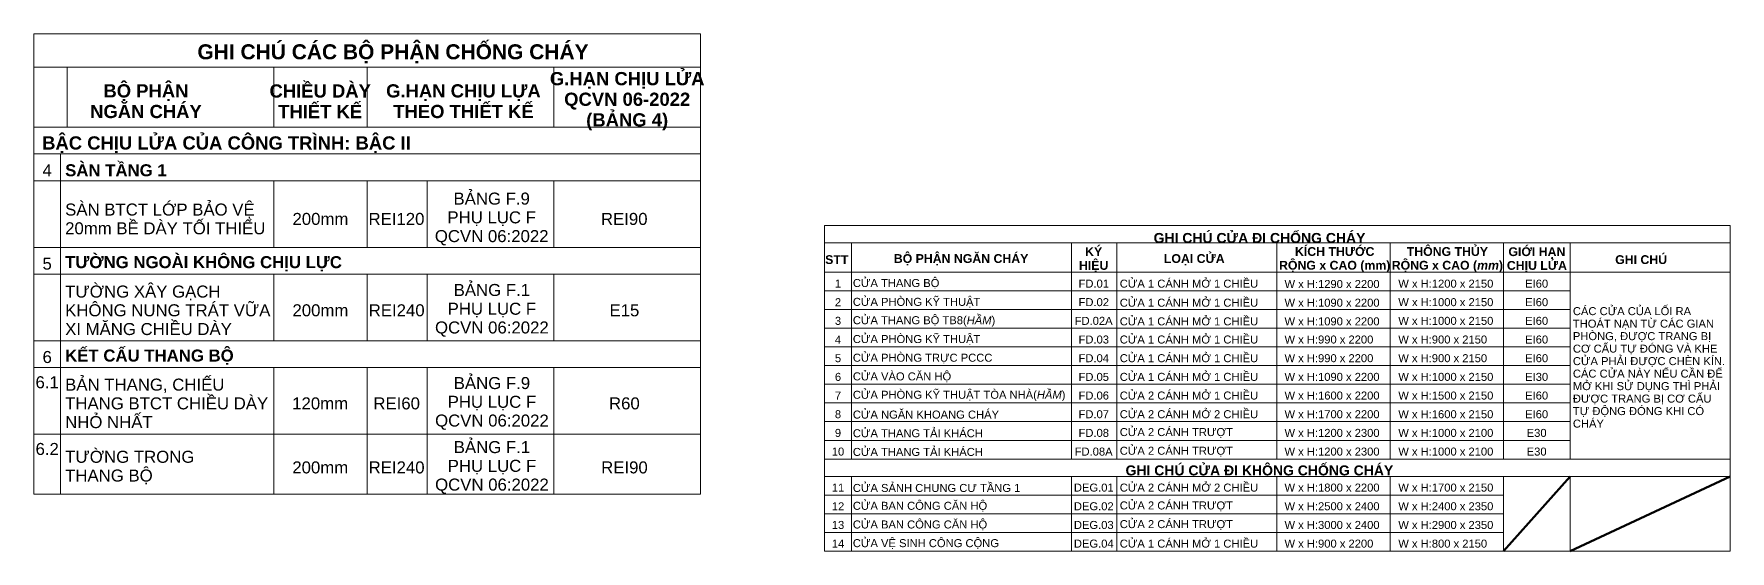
# Model space of a CAD drawing. Header units: millimetres. Extents: x 1591 to 239243, y -15958 to 82755.
# Drawn here: x 12354 to 25074, y 1924 to 5801 of the extents above; entities that cross this region are included whole.
import ezdxf

# ---------------------------------------------------------------- set-up
doc = ezdxf.new("R2010")
doc.units = ezdxf.units.MM
for name, color, linetype, lineweight in [('A-DETL-THIN', 151, 'Continuous', 18), ('A-DETL-WIDE', 214, 'Continuous', 70), ('G-ANNO-TEXT-1', 7, 'Continuous', 9)]:
    doc.layers.add(name, color=color, linetype=linetype, lineweight=lineweight)
doc.styles.add('Arial_1', font='arial_0.ttf', dxfattribs={"height": 75})
doc.styles.add('Arial_2', font='arial_0.ttf', dxfattribs={"height": 112.5})
doc.styles.add('Arial_3', font='arial_0.ttf', dxfattribs={"height": 90})
doc.styles.add('Arial_4', font='arial_0.ttf', dxfattribs={"height": 60})
doc.styles.add('Arial_B', font='arialbd_0.ttf', dxfattribs={"height": 66})
doc.styles.add('Arial_B_1', font='arialbd_0.ttf', dxfattribs={"height": 99})

msp = doc.modelspace()

# ---------------------------------------------------------------- linework, layer by layer
at = {"layer": 'A-DETL-THIN'}
for p, q in [((12354.2, 5800.8), (17354.2, 5800.8)), ((12354.2, 2350.8), (12354.2, 5800.8)), ((17354.2, 2350.8), (17354.2, 5800.8)), ((12354.2, 5550.8), (17354.2, 5550.8)), ((12604.2, 5100.8), (12604.2, 5550.8)), ((14154.2, 5100.8), (14154.2, 5550.8)), ((14854.2, 5100.8), (14854.2, 5550.8)), ((16254.2, 5100.8), (16254.2, 5550.8)), ((17354.2, 3500.8), (17354.2, 5550.8)), ((12354.2, 5100.8), (17354.2, 5100.8)), ((12354.2, 4900.8), (17354.2, 4900.8)), ((12554.2, 2350.8), (12554.2, 4900.8)), ((12354.2, 4700.8), (17354.2, 4700.8)), ((14154.2, 4200.8), (14154.2, 4700.8)), ((14854.2, 4200.8), (14854.2, 4700.8)), ((15304.2, 4200.8), (15304.2, 4700.8)), ((16254.2, 4200.8), (16254.2, 4700.8)), ((18284.3, 1924.3), (18284.3, 4364.3)), ((18284.3, 4364.3), (25074.3, 4364.3)), ((25074.3, 1924.3), (25074.3, 4364.3)), ((12354.2, 4200.8), (17354.2, 4200.8)), ((18284.3, 4234.3), (25074.3, 4234.3)), ((18484.3, 2614.3), (18484.3, 4234.3)), ((20134.3, 2614.3), (20134.3, 4234.3)), ((20474.3, 2614.3), (20474.3, 4234.3)), ((21674.3, 2614.3), (21674.3, 4234.3)), ((22524.3, 2614.3), (22524.3, 4234.3)), ((23374.3, 2614.3), (23374.3, 4234.3)), ((23874.3, 3454.3), (23874.3, 4234.3)), ((12354.2, 4000.8), (17354.2, 4000.8)), ((14154.2, 3500.8), (14154.2, 4000.8)), ((14854.2, 3500.8), (14854.2, 4000.8)), ((15304.2, 3500.8), (15304.2, 4000.8)), ((16254.2, 3500.8), (16254.2, 4000.8)), ((18284.3, 4014.3), (25074.3, 4014.3)), ((18284.3, 4014.3), (25074.3, 4014.3)), ((18284.3, 4014.3), (25074.3, 4014.3)), ((18284.3, 4014.3), (25074.3, 4014.3)), ((18284.3, 3874.3), (23874.3, 3874.3)), ((18284.3, 3734.3), (23874.3, 3734.3)), ((18284.3, 3594.3), (23874.3, 3594.3)), ((20134.3, 3399.3), (20134.3, 3594.3)), ((23874.3, 2614.3), (23874.3, 3594.3)), ((12354.2, 3500.8), (17354.2, 3500.8)), ((18284.3, 3454.3), (23874.3, 3454.3)), ((23874.3, 3174.3), (23874.3, 3454.3)), ((18284.3, 3314.3), (23874.3, 3314.3)), ((12354.2, 3300.8), (17354.2, 3300.8)), ((14154.2, 2800.8), (14154.2, 3300.8)), ((14854.2, 2800.8), (14854.2, 3300.8)), ((15304.2, 2800.8), (15304.2, 3300.8)), ((16254.2, 2800.8), (16254.2, 3300.8)), ((18284.3, 3174.3), (23874.3, 3174.3)), ((18284.3, 3174.3), (23874.3, 3174.3)), ((18284.3, 3034.3), (23874.3, 3034.3)), ((18284.3, 3034.3), (23874.3, 3034.3)), ((12354.2, 2800.8), (17354.2, 2800.8)), ((12354.2, 2800.8), (17354.2, 2800.8)), ((14154.2, 2350.8), (14154.2, 2800.8)), ((14854.2, 2350.8), (14854.2, 2800.8)), ((15304.2, 2350.8), (15304.2, 2800.8)), ((16254.2, 2350.8), (16254.2, 2800.8)), ((18284.3, 2894.3), (23874.3, 2894.3)), ((18284.3, 2754.3), (23874.3, 2754.3)), ((18284.3, 2614.3), (23874.3, 2614.3)), ((18284.3, 2614.3), (25074.3, 2614.3)), ((18284.3, 2484.3), (25074.3, 2484.3)), ((18484.3, 1924.3), (18484.3, 2484.3)), ((20134.3, 1924.3), (20134.3, 2484.3)), ((20474.3, 1924.3), (20474.3, 2484.3)), ((21674.3, 1924.3), (21674.3, 2484.3)), ((22524.3, 1924.3), (22524.3, 2484.3)), ((23374.3, 1924.3), (23374.3, 2484.3)), ((23874.3, 1924.3), (23874.3, 2484.3)), ((12354.2, 2350.8), (17354.2, 2350.8)), ((18284.3, 2344.3), (23374.3, 2344.3)), ((18284.3, 2204.3), (23374.3, 2204.3)), ((18284.3, 2064.3), (23374.3, 2064.3)), ((18284.3, 1924.3), (23374.3, 1924.3)), ((18284.3, 1924.3), (25074.3, 1924.3))]:
    msp.add_line(p, q, dxfattribs=at)
at = {"layer": 'A-DETL-WIDE'}
for p, q in [((23874.3, 2484.3), (23374.3, 1924.3)), ((23874.3, 1924.3), (25074.3, 2484.3))]:
    msp.add_line(p, q, dxfattribs=at)

# ---------------------------------------------------------------- texts
at = {"layer": 'G-ANNO-TEXT-1', "line_spacing_factor": 0.936439}
for s, insert, char_height, width, attachment_point, style in [('\\pt4.5,9,13.5,18,22.5,27,31.5,36,40.5,45,49.5,54,58.5,63,67.5,72,76.5,81,85.5,90,94.5,99,103.5,108,112.5,117,121.5,126,130.5,135,139.5,144;{\\fArial|b1|i0|c0|p34;GHI CHÚ CÁC BỘ PHẬN CHỐNG CHÁY}', (15047.2, 5652.4), 112.5, 3009.15, 5, 'Arial_2'), ('\\pt571.50027,1142.99955,1714.49982,2286.00009,2857.50036,3428.99964,4000.49991,4572.00018,5143.50045,5714.99973,6286.5,6858.00027,7429.49955,8000.99982,8572.50009,9144.00036,9715.49964,10286.99991,10858.50018,11430.00045,12001.49973,12573,13144.50027,13715.99955,14287.49982,14859.00009,15430.50036,16001.99964,16573.49991,17145.00018,17716.50045,18287.99973;G.HẠN CHỊU LỬA\\PQCVN 06-2022\\P(BẢNG 4)', (16803.3, 5296.3), 99, 1125, 5, 'Arial_B_1'), ('\\pt571.50027,1142.99955,1714.49982,2286.00009,2857.50036,3428.99964,4000.49991,4572.00018,5143.50045,5714.99973,6286.5,6858.00027,7429.49955,8000.99982,8572.50009,9144.00036,9715.49964,10286.99991,10858.50018,11430.00045,12001.49973,12573,13144.50027,13715.99955,14287.49982,14859.00009,15430.50036,16001.99964,16573.49991,17145.00018,17716.50045,18287.99973;BỘ PHẬN\\PNGĂN CHÁY', (13194.3, 5296.1), 99, 877.95, 5, 'Arial_B_1'), ('\\pt571.50027,1142.99955,1714.49982,2286.00009,2857.50036,3428.99964,4000.49991,4572.00018,5143.50045,5714.99973,6286.5,6858.00027,7429.49955,8000.99982,8572.50009,9144.00036,9715.49964,10286.99991,10858.50018,11430.00045,12001.49973,12573,13144.50027,13715.99955,14287.49982,14859.00009,15430.50036,16001.99964,16573.49991,17145.00018,17716.50045,18287.99973;CHIỀU DÀY\\PTHIẾT KẾ', (14501, 5296.1), 99, 750.15, 5, 'Arial_B_1'), ('\\pt571.50027,1142.99955,1714.49982,2286.00009,2857.50036,3428.99964,4000.49991,4572.00018,5143.50045,5714.99973,6286.5,6858.00027,7429.49955,8000.99982,8572.50009,9144.00036,9715.49964,10286.99991,10858.50018,11430.00045,12001.49973,12573,13144.50027,13715.99955,14287.49982,14859.00009,15430.50036,16001.99964,16573.49991,17145.00018,17716.50045,18287.99973;G.HẠN CHỊU LỰA THEO THIẾT KẾ', (15575.3, 5296.1), 99, 1184.85, 5, 'Arial_B_1'), ('\\pt571.50027,1142.99955,1714.49982,2286.00009,2857.50036,3428.99964,4000.49991,4572.00018,5143.50045,5714.99973,6286.5,6858.00027,7429.49955,8000.99982,8572.50009,9144.00036,9715.49964,10286.99991,10858.50018,11430.00045,12001.49973,12573,13144.50027,13715.99955,14287.49982,14859.00009,15430.50036,16001.99964,16573.49991,17145.00018,17716.50045,18287.99973;BẬC CHỊU LỬA CỦA CÔNG TRÌNH: BẬC II', (12415.8, 4970.8), 99, 5140.8, 4, 'Arial_B_1'), ('\\pt571.5,1143,1714.5,2286,2857.5,3429,4000.5,4572,5143.5,5715,6286.5,6858,7429.5,8001,8572.5,9144,9715.5,10287,10858.5,11430,12001.5,12573,13144.5,13716,14287.5,14859,15430.5,16002,16573.5,17145,17716.5,18288;{\\fArial|b1|i0|c0|p34;SÀN TẦNG 1}', (12588.4, 4778.3), 90, 1297.8, 4, 'Arial_3'), ('\\pt571.5,1143,1714.5,2286,2857.5,3429,4000.5,4572,5143.5,5715,6286.5,6858,7429.5,8001,8572.5,9144,9715.5,10287,10858.5,11430,12001.5,12573,13144.5,13716,14287.5,14859,15430.5,16002,16573.5,17145,17716.5,18288;4', (12453.4, 4778.3), 90, 220.5, 5, 'Arial_3'), ('\\pt571.5,1143,1714.5,2286,2857.5,3429,4000.5,4572,5143.5,5715,6286.5,6858,7429.5,8001,8572.5,9144,9715.5,10287,10858.5,11430,12001.5,12573,13144.5,13716,14287.5,14859,15430.5,16002,16573.5,17145,17716.5,18288;BẢNG F.9\\PPHỤ LỤC F\\PQCVN 06:2022', (15787.2, 4413.5), 90, 908.1, 5, 'Arial_3'), ('\\pt571.5,1143,1714.5,2286,2857.5,3429,4000.5,4572,5143.5,5715,6286.5,6858,7429.5,8001,8572.5,9144,9715.5,10287,10858.5,11430,12001.5,12573,13144.5,13716,14287.5,14859,15430.5,16002,16573.5,17145,17716.5,18288;SÀN BTCT LỚP BẢO VỆ 20mm BỀ DÀY TỐI THIỂU', (12588.4, 4413.5), 90, 1562.85, 4, 'Arial_3'), ('\\pt571.5,1143,1714.5,2286,2857.5,3429,4000.5,4572,5143.5,5715,6286.5,6858,7429.5,8001,8572.5,9144,9715.5,10287,10858.5,11430,12001.5,12573,13144.5,13716,14287.5,14859,15430.5,16002,16573.5,17145,17716.5,18288;200mm', (14502.9, 4413.5), 90, 702.45, 5, 'Arial_3'), ('\\pt571.5,1143,1714.5,2286,2857.5,3429,4000.5,4572,5143.5,5715,6286.5,6858,7429.5,8001,8572.5,9144,9715.5,10287,10858.5,11430,12001.5,12573,13144.5,13716,14287.5,14859,15430.5,16002,16573.5,17145,17716.5,18288;REI120', (15073.1, 4413.5), 90, 431.55, 5, 'Arial_3'), ('\\pt571.5,1143,1714.5,2286,2857.5,3429,4000.5,4572,5143.5,5715,6286.5,6858,7429.5,8001,8572.5,9144,9715.5,10287,10858.5,11430,12001.5,12573,13144.5,13716,14287.5,14859,15430.5,16002,16573.5,17145,17716.5,18288;REI90', (16781.2, 4413.5), 90, 645.75, 5, 'Arial_3'), ('\\pt3,6,9,12,15,18,21,24,27,30,33,36,39,42,45,48,51,54,57,60,63,66,69,72,75,78,81,84,87,90,93,96;{\\fArial|b1|i0|c0|p34;GHI CHÚ CỬA ĐI CHỐNG CHÁY}', (21545.5, 4270.8), 75, 3710.7, 5, 'Arial_1'), ('\\pt381.00018,761.9997,1142.99988,1524.00006,1905.00024,2285.99976,2666.99994,3048.00012,3429.0003,3809.99982,4191,4572.00018,4952.9997,5333.99988,5715.00006,6096.00024,6476.99976,6857.99994,7239.00012,7620.0003,8000.99982,8382,8763.00018,9143.9997,9524.99988,9906.00006,10287.00024,10667.99976,11048.99994,11430.00012,11811.0003,12191.99982;KÝ\\PHIỆU', (20301.7, 4108.4), 66, 260.1, 5, 'Arial_B'), ('\\pt381.00018,761.9997,1142.99988,1524.00006,1905.00024,2285.99976,2666.99994,3048.00012,3429.0003,3809.99982,4191,4572.00018,4952.9997,5333.99988,5715.00006,6096.00024,6476.99976,6857.99994,7239.00012,7620.0003,8000.99982,8382,8763.00018,9143.9997,9524.99988,9906.00006,10287.00024,10667.99976,11048.99994,11430.00012,11811.0003,12191.99982;KÍCH THƯỚC\\PRỘNG x CAO (mm)', (22109.3, 4108.4), 66, 821.7, 5, 'Arial_B'), ('\\pt381.00018,761.9997,1142.99988,1524.00006,1905.00024,2285.99976,2666.99994,3048.00012,3429.0003,3809.99982,4191,4572.00018,4952.9997,5333.99988,5715.00006,6096.00024,6476.99976,6857.99994,7239.00012,7620.0003,8000.99982,8382,8763.00018,9143.9997,9524.99988,9906.00006,10287.00024,10667.99976,11048.99994,11430.00012,11811.0003,12191.99982;THÔNG THỦY\\PRỘNG x CAO ({\\fArial|b1|i1|c0|p34;mm})', (22954.3, 4108.4), 66, 819.6, 5, 'Arial_B'), ('\\pt381.00018,761.9997,1142.99988,1524.00006,1905.00024,2285.99976,2666.99994,3048.00012,3429.0003,3809.99982,4191,4572.00018,4952.9997,5333.99988,5715.00006,6096.00024,6476.99976,6857.99994,7239.00012,7620.0003,8000.99982,8382,8763.00018,9143.9997,9524.99988,9906.00006,10287.00024,10667.99976,11048.99994,11430.00012,11811.0003,12191.99982;GIỚI HẠN\\PCHỊU LỬA', (23625.6, 4108.4), 66, 436.5, 5, 'Arial_B'), ('\\pt571.5,1143,1714.5,2286,2857.5,3429,4000.5,4572,5143.5,5715,6286.5,6858,7429.5,8001,8572.5,9144,9715.5,10287,10858.5,11430,12001.5,12573,13144.5,13716,14287.5,14859,15430.5,16002,16573.5,17145,17716.5,18288;5', (12453.4, 4078.3), 90, 220.5, 5, 'Arial_3'), ('\\pt571.5,1143,1714.5,2286,2857.5,3429,4000.5,4572,5143.5,5715,6286.5,6858,7429.5,8001,8572.5,9144,9715.5,10287,10858.5,11430,12001.5,12573,13144.5,13716,14287.5,14859,15430.5,16002,16573.5,17145,17716.5,18288;{\\fArial|b1|i0|c0|p34;TƯỜNG NGOÀI KHÔNG CHỊU LỰC}', (12588.4, 4078.3), 90, 4982.85, 4, 'Arial_3'), ('\\pt381.00018,761.9997,1142.99988,1524.00006,1905.00024,2285.99976,2666.99994,3048.00012,3429.0003,3809.99982,4191,4572.00018,4952.9997,5333.99988,5715.00006,6096.00024,6476.99976,6857.99994,7239.00012,7620.0003,8000.99982,8382,8763.00018,9143.9997,9524.99988,9906.00006,10287.00024,10667.99976,11048.99994,11430.00012,11811.0003,12191.99982;STT', (18375.1, 4108.6), 66, 242.1, 5, 'Arial_B'), ('\\pt381.00018,761.9997,1142.99988,1524.00006,1905.00024,2285.99976,2666.99994,3048.00012,3429.0003,3809.99982,4191,4572.00018,4952.9997,5333.99988,5715.00006,6096.00024,6476.99976,6857.99994,7239.00012,7620.0003,8000.99982,8382,8763.00018,9143.9997,9524.99988,9906.00006,10287.00024,10667.99976,11048.99994,11430.00012,11811.0003,12191.99982;BỘ PHẬN NGĂN CHÁY', (19307.4, 4108.6), 66, 1224.3, 5, 'Arial_B'), ('\\pt381.00018,761.9997,1142.99988,1524.00006,1905.00024,2285.99976,2666.99994,3048.00012,3429.0003,3809.99982,4191,4572.00018,4952.9997,5333.99988,5715.00006,6096.00024,6476.99976,6857.99994,7239.00012,7620.0003,8000.99982,8382,8763.00018,9143.9997,9524.99988,9906.00006,10287.00024,10667.99976,11048.99994,11430.00012,11811.0003,12191.99982;LOẠI CỬA', (21056.1, 4108.6), 66, 611.1, 5, 'Arial_B'), ('\\pt381.00018,761.9997,1142.99988,1524.00006,1905.00024,2285.99976,2666.99994,3048.00012,3429.0003,3809.99982,4191,4572.00018,4952.9997,5333.99988,5715.00006,6096.00024,6476.99976,6857.99994,7239.00012,7620.0003,8000.99982,8382,8763.00018,9143.9997,9524.99988,9906.00006,10287.00024,10667.99976,11048.99994,11430.00012,11811.0003,12191.99982;GHI CHÚ', (24407.3, 4108.6), 66, 424.8, 5, 'Arial_B'), ('\\pt571.5,1143,1714.5,2286,2857.5,3429,4000.5,4572,5143.5,5715,6286.5,6858,7429.5,8001,8572.5,9144,9715.5,10287,10858.5,11430,12001.5,12573,13144.5,13716,14287.5,14859,15430.5,16002,16573.5,17145,17716.5,18288;BẢNG F.1\\PPHỤ LỤC F \\PQCVN 06:2022', (15788.5, 3728.5), 90, 1196.55, 5, 'Arial_3'), ('\\pt381,762,1143,1524,1905,2286,2667,3048,3429,3810,4191,4572,4953,5334,5715,6096,6477,6858,7239,7620,8001,8382,8763,9144,9525,9906,10287,10668,11049,11430,11811,12192;1', (18384.3, 3929.7), 60, 200.4, 5, 'Arial_4'), ('\\pt381,762,1143,1524,1905,2286,2667,3048,3429,3810,4191,4572,4953,5334,5715,6096,6477,6858,7239,7620,8001,8382,8763,9144,9525,9906,10287,10668,11049,11430,11811,12192;CỬA THANG BỘ', (18495.7, 3927), 60, 1039.8, 4, 'Arial_4'), ('\\pt381,762,1143,1524,1905,2286,2667,3048,3429,3810,4191,4572,4953,5334,5715,6096,6477,6858,7239,7620,8001,8382,8763,9144,9525,9906,10287,10668,11049,11430,11811,12192;FD.01', (20302.4, 3928.5), 60, 339.3, 5, 'Arial_4'), ('\\pt381,762,1143,1524,1905,2286,2667,3048,3429,3810,4191,4572,4953,5334,5715,6096,6477,6858,7239,7620,8001,8382,8763,9144,9525,9906,10287,10668,11049,11430,11811,12192;CỬA 1 CÁNH MỞ 1 CHIỀU', (20497.4, 3928.5), 60, 1075.5, 4, 'Arial_4'), ('\\pt381,762,1143,1524,1905,2286,2667,3048,3429,3810,4191,4572,4953,5334,5715,6096,6477,6858,7239,7620,8001,8382,8763,9144,9525,9906,10287,10668,11049,11430,11811,12192;W x H:1290 x 2200', (21732.9, 3925.7), 60, 738.3, 4, 'Arial_4'), ('\\pt381,762,1143,1524,1905,2286,2667,3048,3429,3810,4191,4572,4953,5334,5715,6096,6477,6858,7239,7620,8001,8382,8763,9144,9525,9906,10287,10668,11049,11430,11811,12192;W x H:1200 x 2150', (22586.2, 3928.5), 60, 744.3, 4, 'Arial_4'), ('\\pt381,762,1143,1524,1905,2286,2667,3048,3429,3810,4191,4572,4953,5334,5715,6096,6477,6858,7239,7620,8001,8382,8763,9144,9525,9906,10287,10668,11049,11430,11811,12192;EI60', (23623.8, 3928.5), 60, 331.5, 5, 'Arial_4'), ('\\pt571.5,1143,1714.5,2286,2857.5,3429,4000.5,4572,5143.5,5715,6286.5,6858,7429.5,8001,8572.5,9144,9715.5,10287,10858.5,11430,12001.5,12573,13144.5,13716,14287.5,14859,15430.5,16002,16573.5,17145,17716.5,18288;TƯỜNG XÂY GẠCH KHÔNG NUNG TRÁT VỮA XI MĂNG CHIỀU DÀY', (12588.4, 3728.5), 90, 1583.55, 4, 'Arial_3'), ('\\pt381,762,1143,1524,1905,2286,2667,3048,3429,3810,4191,4572,4953,5334,5715,6096,6477,6858,7239,7620,8001,8382,8763,9144,9525,9906,10287,10668,11049,11430,11811,12192;2', (18384.3, 3789.7), 60, 200.4, 5, 'Arial_4'), ('\\pt381,762,1143,1524,1905,2286,2667,3048,3429,3810,4191,4572,4953,5334,5715,6096,6477,6858,7239,7620,8001,8382,8763,9144,9525,9906,10287,10668,11049,11430,11811,12192;CỬA PHÒNG KỸ THUẬT', (18495.7, 3785.7), 60, 1035.9, 4, 'Arial_4'), ('\\pt381,762,1143,1524,1905,2286,2667,3048,3429,3810,4191,4572,4953,5334,5715,6096,6477,6858,7239,7620,8001,8382,8763,9144,9525,9906,10287,10668,11049,11430,11811,12192;FD.02', (20302.4, 3789.7), 60, 339.3, 5, 'Arial_4'), ('\\pt381,762,1143,1524,1905,2286,2667,3048,3429,3810,4191,4572,4953,5334,5715,6096,6477,6858,7239,7620,8001,8382,8763,9144,9525,9906,10287,10668,11049,11430,11811,12192;CỬA 1 CÁNH MỞ 1 CHIỀU', (20497.4, 3785.7), 60, 1071.6, 4, 'Arial_4'), ('\\pt381,762,1143,1524,1905,2286,2667,3048,3429,3810,4191,4572,4953,5334,5715,6096,6477,6858,7239,7620,8001,8382,8763,9144,9525,9906,10287,10668,11049,11430,11811,12192;W x H:1090 x 2200', (21732.9, 3785.7), 60, 742.2, 4, 'Arial_4'), ('\\pt381,762,1143,1524,1905,2286,2667,3048,3429,3810,4191,4572,4953,5334,5715,6096,6477,6858,7239,7620,8001,8382,8763,9144,9525,9906,10287,10668,11049,11430,11811,12192;W x H:1000 x 2150', (22586.2, 3789.7), 60, 740.1, 4, 'Arial_4'), ('\\pt381,762,1143,1524,1905,2286,2667,3048,3429,3810,4191,4572,4953,5334,5715,6096,6477,6858,7239,7620,8001,8382,8763,9144,9525,9906,10287,10668,11049,11430,11811,12192;EI60', (23623.8, 3789.7), 60, 331.5, 5, 'Arial_4'), ('\\pt571.5,1143,1714.5,2286,2857.5,3429,4000.5,4572,5143.5,5715,6286.5,6858,7429.5,8001,8572.5,9144,9715.5,10287,10858.5,11430,12001.5,12573,13144.5,13716,14287.5,14859,15430.5,16002,16573.5,17145,17716.5,18288;200mm', (14502.7, 3728.5), 90, 630.9, 5, 'Arial_3'), ('\\pt571.5,1143,1714.5,2286,2857.5,3429,4000.5,4572,5143.5,5715,6286.5,6858,7429.5,8001,8572.5,9144,9715.5,10287,10858.5,11430,12001.5,12573,13144.5,13716,14287.5,14859,15430.5,16002,16573.5,17145,17716.5,18288;REI240', (15074.7, 3728.5), 90, 452.7, 5, 'Arial_3'), ('\\pt571.5,1143,1714.5,2286,2857.5,3429,4000.5,4572,5143.5,5715,6286.5,6858,7429.5,8001,8572.5,9144,9715.5,10287,10858.5,11430,12001.5,12573,13144.5,13716,14287.5,14859,15430.5,16002,16573.5,17145,17716.5,18288;E15', (16782.5, 3728.5), 90, 449.55, 5, 'Arial_3'), ('\\pt381,762,1143,1524,1905,2286,2667,3048,3429,3810,4191,4572,4953,5334,5715,6096,6477,6858,7239,7620,8001,8382,8763,9144,9525,9906,10287,10668,11049,11430,11811,12192;CỬA THANG BỘ TB8({\\fArial|b0|i1|c0|p34;HẦM})', (18495.7, 3645.7), 60, 1633.2, 4, 'Arial_4'), ('\\pt381,762,1143,1524,1905,2286,2667,3048,3429,3810,4191,4572,4953,5334,5715,6096,6477,6858,7239,7620,8001,8382,8763,9144,9525,9906,10287,10668,11049,11430,11811,12192;CỬA 1 CÁNH MỞ 1 CHIỀU', (20497.4, 3645.7), 60, 1069.5, 4, 'Arial_4'), ('\\pt381,762,1143,1524,1905,2286,2667,3048,3429,3810,4191,4572,4953,5334,5715,6096,6477,6858,7239,7620,8001,8382,8763,9144,9525,9906,10287,10668,11049,11430,11811,12192;CÁC CỬA CỦA LỐI RA THOÁT NẠN TỪ CÁC GIAN PHÒNG, ĐƯỢC TRANG BỊ CƠ CẤU TỰ ĐÓNG VÀ KHE CỬA PHẢI ĐƯỢC CHÈN KÍN. CÁC CỬA NÀY NẾU CẦN ĐỂ MỞ KHI SỬ DỤNG THÌ PHẢI ĐƯỢC TRANG BỊ CƠ CẤU TỰ ĐỘNG ĐÓNG KHI CÓ CHÁY', (23895.4, 3300.9), 60, 1168.8, 4, 'Arial_4'), ('\\pt381,762,1143,1524,1905,2286,2667,3048,3429,3810,4191,4572,4953,5334,5715,6096,6477,6858,7239,7620,8001,8382,8763,9144,9525,9906,10287,10668,11049,11430,11811,12192;3', (18384.3, 3649.7), 60, 200.4, 5, 'Arial_4'), ('\\pt381,762,1143,1524,1905,2286,2667,3048,3429,3810,4191,4572,4953,5334,5715,6096,6477,6858,7239,7620,8001,8382,8763,9144,9525,9906,10287,10668,11049,11430,11811,12192;CỬA PHÒNG KỸ THUẬT', (18495.7, 3507), 60, 1039.8, 4, 'Arial_4'), ('\\pt381,762,1143,1524,1905,2286,2667,3048,3429,3810,4191,4572,4953,5334,5715,6096,6477,6858,7239,7620,8001,8382,8763,9144,9525,9906,10287,10668,11049,11430,11811,12192;FD.02A', (20301.5, 3649.7), 60, 339.3, 5, 'Arial_4'), ('\\pt381,762,1143,1524,1905,2286,2667,3048,3429,3810,4191,4572,4953,5334,5715,6096,6477,6858,7239,7620,8001,8382,8763,9144,9525,9906,10287,10668,11049,11430,11811,12192;W x H:1090 x 2200', (21732.9, 3645.7), 60, 744.3, 4, 'Arial_4'), ('\\pt381,762,1143,1524,1905,2286,2667,3048,3429,3810,4191,4572,4953,5334,5715,6096,6477,6858,7239,7620,8001,8382,8763,9144,9525,9906,10287,10668,11049,11430,11811,12192;W x H:1000 x 2150', (22586.2, 3649.7), 60, 748.2, 4, 'Arial_4'), ('\\pt381,762,1143,1524,1905,2286,2667,3048,3429,3810,4191,4572,4953,5334,5715,6096,6477,6858,7239,7620,8001,8382,8763,9144,9525,9906,10287,10668,11049,11430,11811,12192;EI60', (23623.8, 3649.7), 60, 331.5, 5, 'Arial_4'), ('\\pt571.5,1143,1714.5,2286,2857.5,3429,4000.5,4572,5143.5,5715,6286.5,6858,7429.5,8001,8572.5,9144,9715.5,10287,10858.5,11430,12001.5,12573,13144.5,13716,14287.5,14859,15430.5,16002,16573.5,17145,17716.5,18288;{\\fArial|b1|i0|c0|p34;KẾT CẤU THANG BỘ}', (12588.4, 3378.3), 90, 4953.15, 4, 'Arial_3'), ('\\pt381,762,1143,1524,1905,2286,2667,3048,3429,3810,4191,4572,4953,5334,5715,6096,6477,6858,7239,7620,8001,8382,8763,9144,9525,9906,10287,10668,11049,11430,11811,12192;4', (18384.3, 3509.7), 60, 200.4, 5, 'Arial_4'), ('\\pt381,762,1143,1524,1905,2286,2667,3048,3429,3810,4191,4572,4953,5334,5715,6096,6477,6858,7239,7620,8001,8382,8763,9144,9525,9906,10287,10668,11049,11430,11811,12192;FD.03', (20302.4, 3509.7), 60, 339.3, 5, 'Arial_4'), ('\\pt381,762,1143,1524,1905,2286,2667,3048,3429,3810,4191,4572,4953,5334,5715,6096,6477,6858,7239,7620,8001,8382,8763,9144,9525,9906,10287,10668,11049,11430,11811,12192;CỬA 1 CÁNH MỞ 1 CHIỀU', (20497.4, 3509.7), 60, 1071.6, 4, 'Arial_4'), ('\\pt381,762,1143,1524,1905,2286,2667,3048,3429,3810,4191,4572,4953,5334,5715,6096,6477,6858,7239,7620,8001,8382,8763,9144,9525,9906,10287,10668,11049,11430,11811,12192;W x H:990 x 2200', (21732.9, 3509.7), 60, 706.5, 4, 'Arial_4'), ('\\pt381,762,1143,1524,1905,2286,2667,3048,3429,3810,4191,4572,4953,5334,5715,6096,6477,6858,7239,7620,8001,8382,8763,9144,9525,9906,10287,10668,11049,11430,11811,12192;W x H:900 x 2150', (22586.2, 3509.7), 60, 748.2, 4, 'Arial_4'), ('\\pt381,762,1143,1524,1905,2286,2667,3048,3429,3810,4191,4572,4953,5334,5715,6096,6477,6858,7239,7620,8001,8382,8763,9144,9525,9906,10287,10668,11049,11430,11811,12192;EI60', (23623.8, 3509.7), 60, 331.5, 5, 'Arial_4'), ('\\pt571.5,1143,1714.5,2286,2857.5,3429,4000.5,4572,5143.5,5715,6286.5,6858,7429.5,8001,8572.5,9144,9715.5,10287,10858.5,11430,12001.5,12573,13144.5,13716,14287.5,14859,15430.5,16002,16573.5,17145,17716.5,18288;6', (12453.8, 3378.3), 90, 214.2, 5, 'Arial_3'), ('\\pt381,762,1143,1524,1905,2286,2667,3048,3429,3810,4191,4572,4953,5334,5715,6096,6477,6858,7239,7620,8001,8382,8763,9144,9525,9906,10287,10668,11049,11430,11811,12192;5', (18384.3, 3369.7), 60, 200.4, 5, 'Arial_4'), ('\\pt381,762,1143,1524,1905,2286,2667,3048,3429,3810,4191,4572,4953,5334,5715,6096,6477,6858,7239,7620,8001,8382,8763,9144,9525,9906,10287,10668,11049,11430,11811,12192;CỬA PHÒNG TRỰC PCCC', (18495.7, 3367), 60, 1621.2, 4, 'Arial_4'), ('\\pt381,762,1143,1524,1905,2286,2667,3048,3429,3810,4191,4572,4953,5334,5715,6096,6477,6858,7239,7620,8001,8382,8763,9144,9525,9906,10287,10668,11049,11430,11811,12192;FD.04', (20302.4, 3369.7), 60, 339.3, 5, 'Arial_4'), ('\\pt381,762,1143,1524,1905,2286,2667,3048,3429,3810,4191,4572,4953,5334,5715,6096,6477,6858,7239,7620,8001,8382,8763,9144,9525,9906,10287,10668,11049,11430,11811,12192;CỬA 1 CÁNH MỞ 1 CHIỀU', (20497.4, 3369.7), 60, 1065.6, 4, 'Arial_4'), ('\\pt381,762,1143,1524,1905,2286,2667,3048,3429,3810,4191,4572,4953,5334,5715,6096,6477,6858,7239,7620,8001,8382,8763,9144,9525,9906,10287,10668,11049,11430,11811,12192;W x H:990 x 2200', (21732.9, 3369.7), 60, 738.3, 4, 'Arial_4'), ('\\pt381,762,1143,1524,1905,2286,2667,3048,3429,3810,4191,4572,4953,5334,5715,6096,6477,6858,7239,7620,8001,8382,8763,9144,9525,9906,10287,10668,11049,11430,11811,12192;W x H:900 x 2150', (22586.2, 3369.7), 60, 748.2, 4, 'Arial_4'), ('\\pt381,762,1143,1524,1905,2286,2667,3048,3429,3810,4191,4572,4953,5334,5715,6096,6477,6858,7239,7620,8001,8382,8763,9144,9525,9906,10287,10668,11049,11430,11811,12192;EI60', (23623.8, 3369.7), 60, 331.5, 5, 'Arial_4'), ('\\pt571.5,1143,1714.5,2286,2857.5,3429,4000.5,4572,5143.5,5715,6286.5,6858,7429.5,8001,8572.5,9144,9715.5,10287,10858.5,11430,12001.5,12573,13144.5,13716,14287.5,14859,15430.5,16002,16573.5,17145,17716.5,18288;6.1', (12453.4, 3189), 90, 220.5, 5, 'Arial_3'), ('\\pt571.5,1143,1714.5,2286,2857.5,3429,4000.5,4572,5143.5,5715,6286.5,6858,7429.5,8001,8572.5,9144,9715.5,10287,10858.5,11430,12001.5,12573,13144.5,13716,14287.5,14859,15430.5,16002,16573.5,17145,17716.5,18288;BẢN THANG, CHIẾU THANG BTCT CHIỀU DÀY NHỎ NHẤT', (12588.4, 3030.8), 90, 1559.7, 4, 'Arial_3'), ('\\pt571.5,1143,1714.5,2286,2857.5,3429,4000.5,4572,5143.5,5715,6286.5,6858,7429.5,8001,8572.5,9144,9715.5,10287,10858.5,11430,12001.5,12573,13144.5,13716,14287.5,14859,15430.5,16002,16573.5,17145,17716.5,18288;BẢNG F.9\\PPHỤ LỤC F \\PQCVN 06:2022', (15789, 3030.8), 90, 1024.2, 5, 'Arial_3'), ('\\pt381,762,1143,1524,1905,2286,2667,3048,3429,3810,4191,4572,4953,5334,5715,6096,6477,6858,7239,7620,8001,8382,8763,9144,9525,9906,10287,10668,11049,11430,11811,12192;6', (18384.3, 3229.7), 60, 200.4, 5, 'Arial_4'), ('\\pt381,762,1143,1524,1905,2286,2667,3048,3429,3810,4191,4572,4953,5334,5715,6096,6477,6858,7239,7620,8001,8382,8763,9144,9525,9906,10287,10668,11049,11430,11811,12192;CỬA VÀO CĂN HỘ', (18495.7, 3227), 60, 1039.8, 4, 'Arial_4'), ('\\pt381,762,1143,1524,1905,2286,2667,3048,3429,3810,4191,4572,4953,5334,5715,6096,6477,6858,7239,7620,8001,8382,8763,9144,9525,9906,10287,10668,11049,11430,11811,12192;FD.05', (20302.4, 3229.7), 60, 339.3, 5, 'Arial_4'), ('\\pt381,762,1143,1524,1905,2286,2667,3048,3429,3810,4191,4572,4953,5334,5715,6096,6477,6858,7239,7620,8001,8382,8763,9144,9525,9906,10287,10668,11049,11430,11811,12192;CỬA 1 CÁNH MỞ 1 CHIỀU', (20497.4, 3229.7), 60, 1069.5, 4, 'Arial_4'), ('\\pt381,762,1143,1524,1905,2286,2667,3048,3429,3810,4191,4572,4953,5334,5715,6096,6477,6858,7239,7620,8001,8382,8763,9144,9525,9906,10287,10668,11049,11430,11811,12192;W x H:1090 x 2200', (21732.9, 3229.7), 60, 752.1, 4, 'Arial_4'), ('\\pt381,762,1143,1524,1905,2286,2667,3048,3429,3810,4191,4572,4953,5334,5715,6096,6477,6858,7239,7620,8001,8382,8763,9144,9525,9906,10287,10668,11049,11430,11811,12192;W x H:1000 x 2150', (22586.2, 3229.7), 60, 746.1, 4, 'Arial_4'), ('\\pt381,762,1143,1524,1905,2286,2667,3048,3429,3810,4191,4572,4953,5334,5715,6096,6477,6858,7239,7620,8001,8382,8763,9144,9525,9906,10287,10668,11049,11430,11811,12192;EI30', (23623.8, 3229.7), 60, 331.5, 5, 'Arial_4'), ('\\pt571.5,1143,1714.5,2286,2857.5,3429,4000.5,4572,5143.5,5715,6286.5,6858,7429.5,8001,8572.5,9144,9715.5,10287,10858.5,11430,12001.5,12573,13144.5,13716,14287.5,14859,15430.5,16002,16573.5,17145,17716.5,18288;120mm', (14500.8, 3030.8), 90, 735.3, 5, 'Arial_3'), ('\\pt571.5,1143,1714.5,2286,2857.5,3429,4000.5,4572,5143.5,5715,6286.5,6858,7429.5,8001,8572.5,9144,9715.5,10287,10858.5,11430,12001.5,12573,13144.5,13716,14287.5,14859,15430.5,16002,16573.5,17145,17716.5,18288;REI60', (15074.5, 3030.8), 90, 464.4, 5, 'Arial_3'), ('\\pt571.5,1143,1714.5,2286,2857.5,3429,4000.5,4572,5143.5,5715,6286.5,6858,7429.5,8001,8572.5,9144,9715.5,10287,10858.5,11430,12001.5,12573,13144.5,13716,14287.5,14859,15430.5,16002,16573.5,17145,17716.5,18288;R60', (16782.2, 3030.8), 90, 461.25, 5, 'Arial_3'), ('\\pt381,762,1143,1524,1905,2286,2667,3048,3429,3810,4191,4572,4953,5334,5715,6096,6477,6858,7239,7620,8001,8382,8763,9144,9525,9906,10287,10668,11049,11430,11811,12192;7', (18384.3, 3089.7), 60, 200.4, 5, 'Arial_4'), ('\\pt381,762,1143,1524,1905,2286,2667,3048,3429,3810,4191,4572,4953,5334,5715,6096,6477,6858,7239,7620,8001,8382,8763,9144,9525,9906,10287,10668,11049,11430,11811,12192;CỬA PHÒNG KỸ THUẬT TÒA NHÀ({\\fArial|b0|i1|c0|p34;HẦM})', (18495.7, 3087), 60, 1635.3, 4, 'Arial_4'), ('\\pt381,762,1143,1524,1905,2286,2667,3048,3429,3810,4191,4572,4953,5334,5715,6096,6477,6858,7239,7620,8001,8382,8763,9144,9525,9906,10287,10668,11049,11430,11811,12192;FD.06', (20302.4, 3089.7), 60, 339.3, 5, 'Arial_4'), ('\\pt381,762,1143,1524,1905,2286,2667,3048,3429,3810,4191,4572,4953,5334,5715,6096,6477,6858,7239,7620,8001,8382,8763,9144,9525,9906,10287,10668,11049,11430,11811,12192;CỬA 2 CÁNH MỞ 1 CHIỀU', (20497.4, 3089.7), 60, 1091.4, 4, 'Arial_4'), ('\\pt381,762,1143,1524,1905,2286,2667,3048,3429,3810,4191,4572,4953,5334,5715,6096,6477,6858,7239,7620,8001,8382,8763,9144,9525,9906,10287,10668,11049,11430,11811,12192;W x H:1600 x 2200', (21732.9, 3089.7), 60, 752.1, 4, 'Arial_4'), ('\\pt381,762,1143,1524,1905,2286,2667,3048,3429,3810,4191,4572,4953,5334,5715,6096,6477,6858,7239,7620,8001,8382,8763,9144,9525,9906,10287,10668,11049,11430,11811,12192;W x H:1500 x 2150', (22586.2, 3089.7), 60, 746.1, 4, 'Arial_4'), ('\\pt381,762,1143,1524,1905,2286,2667,3048,3429,3810,4191,4572,4953,5334,5715,6096,6477,6858,7239,7620,8001,8382,8763,9144,9525,9906,10287,10668,11049,11430,11811,12192;EI60', (23623.8, 3089.7), 60, 331.5, 5, 'Arial_4'), ('\\pt381,762,1143,1524,1905,2286,2667,3048,3429,3810,4191,4572,4953,5334,5715,6096,6477,6858,7239,7620,8001,8382,8763,9144,9525,9906,10287,10668,11049,11430,11811,12192;8', (18384.3, 2949.7), 60, 200.4, 5, 'Arial_4'), ('\\pt381,762,1143,1524,1905,2286,2667,3048,3429,3810,4191,4572,4953,5334,5715,6096,6477,6858,7239,7620,8001,8382,8763,9144,9525,9906,10287,10668,11049,11430,11811,12192;CỬA NGĂN KHOANG CHÁY', (18495.7, 2947), 60, 1476.3, 4, 'Arial_4'), ('\\pt381,762,1143,1524,1905,2286,2667,3048,3429,3810,4191,4572,4953,5334,5715,6096,6477,6858,7239,7620,8001,8382,8763,9144,9525,9906,10287,10668,11049,11430,11811,12192;FD.07', (20302.4, 2949.7), 60, 339.3, 5, 'Arial_4'), ('\\pt381,762,1143,1524,1905,2286,2667,3048,3429,3810,4191,4572,4953,5334,5715,6096,6477,6858,7239,7620,8001,8382,8763,9144,9525,9906,10287,10668,11049,11430,11811,12192;CỬA 2 CÁNH MỞ 2 CHIỀU', (20497.4, 2949.7), 60, 1065.6, 4, 'Arial_4'), ('\\pt381,762,1143,1524,1905,2286,2667,3048,3429,3810,4191,4572,4953,5334,5715,6096,6477,6858,7239,7620,8001,8382,8763,9144,9525,9906,10287,10668,11049,11430,11811,12192;W x H:1700 x 2200', (21732.9, 2949.7), 60, 748.2, 4, 'Arial_4'), ('\\pt381,762,1143,1524,1905,2286,2667,3048,3429,3810,4191,4572,4953,5334,5715,6096,6477,6858,7239,7620,8001,8382,8763,9144,9525,9906,10287,10668,11049,11430,11811,12192;W x H:1600 x 2150', (22586.2, 2949.7), 60, 742.2, 4, 'Arial_4'), ('\\pt381,762,1143,1524,1905,2286,2667,3048,3429,3810,4191,4572,4953,5334,5715,6096,6477,6858,7239,7620,8001,8382,8763,9144,9525,9906,10287,10668,11049,11430,11811,12192;EI60', (23623.8, 2949.7), 60, 331.5, 5, 'Arial_4'), ('\\pt381,762,1143,1524,1905,2286,2667,3048,3429,3810,4191,4572,4953,5334,5715,6096,6477,6858,7239,7620,8001,8382,8763,9144,9525,9906,10287,10668,11049,11430,11811,12192;9', (18384.3, 2809.7), 60, 200.4, 5, 'Arial_4'), ('\\pt381,762,1143,1524,1905,2286,2667,3048,3429,3810,4191,4572,4953,5334,5715,6096,6477,6858,7239,7620,8001,8382,8763,9144,9525,9906,10287,10668,11049,11430,11811,12192;CỬA THANG TẢI KHÁCH', (18495.7, 2807), 60, 1039.8, 4, 'Arial_4'), ('\\pt381,762,1143,1524,1905,2286,2667,3048,3429,3810,4191,4572,4953,5334,5715,6096,6477,6858,7239,7620,8001,8382,8763,9144,9525,9906,10287,10668,11049,11430,11811,12192;FD.08', (20302.4, 2809.7), 60, 339.3, 5, 'Arial_4'), ('\\pt381,762,1143,1524,1905,2286,2667,3048,3429,3810,4191,4572,4953,5334,5715,6096,6477,6858,7239,7620,8001,8382,8763,9144,9525,9906,10287,10668,11049,11430,11811,12192;CỬA 2 CÁNH TRƯỢT', (20497.4, 2809.7), 60, 1057.8, 4, 'Arial_4'), ('\\pt381,762,1143,1524,1905,2286,2667,3048,3429,3810,4191,4572,4953,5334,5715,6096,6477,6858,7239,7620,8001,8382,8763,9144,9525,9906,10287,10668,11049,11430,11811,12192;W x H:1200 x 2300', (21732.9, 2809.7), 60, 742.2, 4, 'Arial_4'), ('\\pt381,762,1143,1524,1905,2286,2667,3048,3429,3810,4191,4572,4953,5334,5715,6096,6477,6858,7239,7620,8001,8382,8763,9144,9525,9906,10287,10668,11049,11430,11811,12192;W x H:1000 x 2100', (22586.2, 2809.7), 60, 740.1, 4, 'Arial_4'), ('\\pt381,762,1143,1524,1905,2286,2667,3048,3429,3810,4191,4572,4953,5334,5715,6096,6477,6858,7239,7620,8001,8382,8763,9144,9525,9906,10287,10668,11049,11430,11811,12192;E30', (23623.8, 2809.7), 60, 331.5, 5, 'Arial_4'), ('\\pt571.5,1143,1714.5,2286,2857.5,3429,4000.5,4572,5143.5,5715,6286.5,6858,7429.5,8001,8572.5,9144,9715.5,10287,10858.5,11430,12001.5,12573,13144.5,13716,14287.5,14859,15430.5,16002,16573.5,17145,17716.5,18288;6.2', (12453.8, 2689), 90, 214.2, 5, 'Arial_3'), ('\\pt571.5,1143,1714.5,2286,2857.5,3429,4000.5,4572,5143.5,5715,6286.5,6858,7429.5,8001,8572.5,9144,9715.5,10287,10858.5,11430,12001.5,12573,13144.5,13716,14287.5,14859,15430.5,16002,16573.5,17145,17716.5,18288;TƯỜNG TRONG\\PTHANG BỘ', (12588.4, 2550.8), 90, 1574.55, 4, 'Arial_3'), ('\\pt571.5,1143,1714.5,2286,2857.5,3429,4000.5,4572,5143.5,5715,6286.5,6858,7429.5,8001,8572.5,9144,9715.5,10287,10858.5,11430,12001.5,12573,13144.5,13716,14287.5,14859,15430.5,16002,16573.5,17145,17716.5,18288;BẢNG F.1\\PPHỤ LỤC F \\PQCVN 06:2022', (15789.2, 2550.8), 90, 982.35, 5, 'Arial_3'), ('\\pt381,762,1143,1524,1905,2286,2667,3048,3429,3810,4191,4572,4953,5334,5715,6096,6477,6858,7239,7620,8001,8382,8763,9144,9525,9906,10287,10668,11049,11430,11811,12192;10', (18384.5, 2669.7), 60, 200.4, 5, 'Arial_4'), ('\\pt381,762,1143,1524,1905,2286,2667,3048,3429,3810,4191,4572,4953,5334,5715,6096,6477,6858,7239,7620,8001,8382,8763,9144,9525,9906,10287,10668,11049,11430,11811,12192;CỬA THANG TẢI KHÁCH', (18495.7, 2667), 60, 1039.8, 4, 'Arial_4'), ('\\pt381,762,1143,1524,1905,2286,2667,3048,3429,3810,4191,4572,4953,5334,5715,6096,6477,6858,7239,7620,8001,8382,8763,9144,9525,9906,10287,10668,11049,11430,11811,12192;FD.08A', (20301.5, 2669.7), 60, 339.3, 5, 'Arial_4'), ('\\pt381,762,1143,1524,1905,2286,2667,3048,3429,3810,4191,4572,4953,5334,5715,6096,6477,6858,7239,7620,8001,8382,8763,9144,9525,9906,10287,10668,11049,11430,11811,12192;CỬA 2 CÁNH TRƯỢT', (20497.4, 2669.7), 60, 1057.8, 4, 'Arial_4'), ('\\pt381,762,1143,1524,1905,2286,2667,3048,3429,3810,4191,4572,4953,5334,5715,6096,6477,6858,7239,7620,8001,8382,8763,9144,9525,9906,10287,10668,11049,11430,11811,12192;W x H:1200 x 2300', (21732.9, 2669.7), 60, 742.2, 4, 'Arial_4'), ('\\pt381,762,1143,1524,1905,2286,2667,3048,3429,3810,4191,4572,4953,5334,5715,6096,6477,6858,7239,7620,8001,8382,8763,9144,9525,9906,10287,10668,11049,11430,11811,12192;W x H:1000 x 2100', (22586.2, 2669.7), 60, 740.1, 4, 'Arial_4'), ('\\pt381,762,1143,1524,1905,2286,2667,3048,3429,3810,4191,4572,4953,5334,5715,6096,6477,6858,7239,7620,8001,8382,8763,9144,9525,9906,10287,10668,11049,11430,11811,12192;E30', (23623.8, 2669.7), 60, 331.5, 5, 'Arial_4'), ('\\pt571.5,1143,1714.5,2286,2857.5,3429,4000.5,4572,5143.5,5715,6286.5,6858,7429.5,8001,8572.5,9144,9715.5,10287,10858.5,11430,12001.5,12573,13144.5,13716,14287.5,14859,15430.5,16002,16573.5,17145,17716.5,18288;200mm', (14501.7, 2550.8), 90, 616.05, 5, 'Arial_3'), ('\\pt571.5,1143,1714.5,2286,2857.5,3429,4000.5,4572,5143.5,5715,6286.5,6858,7429.5,8001,8572.5,9144,9715.5,10287,10858.5,11430,12001.5,12573,13144.5,13716,14287.5,14859,15430.5,16002,16573.5,17145,17716.5,18288;REI240', (15074.1, 2550.8), 90, 482.4, 5, 'Arial_3'), ('\\pt571.5,1143,1714.5,2286,2857.5,3429,4000.5,4572,5143.5,5715,6286.5,6858,7429.5,8001,8572.5,9144,9715.5,10287,10858.5,11430,12001.5,12573,13144.5,13716,14287.5,14859,15430.5,16002,16573.5,17145,17716.5,18288;REI90', (16782.9, 2550.8), 90, 535.95, 5, 'Arial_3'), ('\\pt3,6,9,12,15,18,21,24,27,30,33,36,39,42,45,48,51,54,57,60,63,66,69,72,75,78,81,84,87,90,93,96;{\\fArial|b1|i0|c0|p34;GHI CHÚ CỬA ĐI KHÔNG CHỐNG CHÁY}', (21544.5, 2528.3), 75, 3710.7, 5, 'Arial_1'), ('\\pt381,762,1143,1524,1905,2286,2667,3048,3429,3810,4191,4572,4953,5334,5715,6096,6477,6858,7239,7620,8001,8382,8763,9144,9525,9906,10287,10668,11049,11430,11811,12192;11', (18384.5, 2399.7), 60, 200.4, 5, 'Arial_4'), ('\\pt381,762,1143,1524,1905,2286,2667,3048,3429,3810,4191,4572,4953,5334,5715,6096,6477,6858,7239,7620,8001,8382,8763,9144,9525,9906,10287,10668,11049,11430,11811,12192;CỬA SẢNH CHUNG CƯ TẦNG 1', (18495.7, 2397), 60, 1581.6, 4, 'Arial_4'), ('\\pt381,762,1143,1524,1905,2286,2667,3048,3429,3810,4191,4572,4953,5334,5715,6096,6477,6858,7239,7620,8001,8382,8763,9144,9525,9906,10287,10668,11049,11430,11811,12192;DEG.01', (20302.4, 2399.7), 60, 339.3, 5, 'Arial_4'), ('\\pt381,762,1143,1524,1905,2286,2667,3048,3429,3810,4191,4572,4953,5334,5715,6096,6477,6858,7239,7620,8001,8382,8763,9144,9525,9906,10287,10668,11049,11430,11811,12192;CỬA 2 CÁNH MỞ 2 CHIỀU', (20497.4, 2399.7), 60, 1115.4, 4, 'Arial_4'), ('\\pt381,762,1143,1524,1905,2286,2667,3048,3429,3810,4191,4572,4953,5334,5715,6096,6477,6858,7239,7620,8001,8382,8763,9144,9525,9906,10287,10668,11049,11430,11811,12192;W x H:1800 x 2200', (21732.9, 2399.7), 60, 742.2, 4, 'Arial_4'), ('\\pt381,762,1143,1524,1905,2286,2667,3048,3429,3810,4191,4572,4953,5334,5715,6096,6477,6858,7239,7620,8001,8382,8763,9144,9525,9906,10287,10668,11049,11430,11811,12192;W x H:1700 x 2150', (22586.2, 2399.7), 60, 740.1, 4, 'Arial_4'), ('\\pt381,762,1143,1524,1905,2286,2667,3048,3429,3810,4191,4572,4953,5334,5715,6096,6477,6858,7239,7620,8001,8382,8763,9144,9525,9906,10287,10668,11049,11430,11811,12192;12', (18384.5, 2259.7), 60, 200.4, 5, 'Arial_4'), ('\\pt381,762,1143,1524,1905,2286,2667,3048,3429,3810,4191,4572,4953,5334,5715,6096,6477,6858,7239,7620,8001,8382,8763,9144,9525,9906,10287,10668,11049,11430,11811,12192;CỬA BAN CÔNG CĂN HỘ', (18495.7, 2257), 60, 1581.6, 4, 'Arial_4'), ('\\pt381,762,1143,1524,1905,2286,2667,3048,3429,3810,4191,4572,4953,5334,5715,6096,6477,6858,7239,7620,8001,8382,8763,9144,9525,9906,10287,10668,11049,11430,11811,12192;DEG.02', (20302.4, 2259.7), 60, 339.3, 5, 'Arial_4'), ('\\pt381,762,1143,1524,1905,2286,2667,3048,3429,3810,4191,4572,4953,5334,5715,6096,6477,6858,7239,7620,8001,8382,8763,9144,9525,9906,10287,10668,11049,11430,11811,12192;CỬA 2 CÁNH TRƯỢT', (20497.4, 2259.7), 60, 1166.7, 4, 'Arial_4'), ('\\pt381,762,1143,1524,1905,2286,2667,3048,3429,3810,4191,4572,4953,5334,5715,6096,6477,6858,7239,7620,8001,8382,8763,9144,9525,9906,10287,10668,11049,11430,11811,12192;W x H:2500 x 2400', (21732.9, 2259.7), 60, 742.2, 4, 'Arial_4'), ('\\pt381,762,1143,1524,1905,2286,2667,3048,3429,3810,4191,4572,4953,5334,5715,6096,6477,6858,7239,7620,8001,8382,8763,9144,9525,9906,10287,10668,11049,11430,11811,12192;W x H:2400 x 2350', (22586.2, 2259.7), 60, 740.1, 4, 'Arial_4'), ('\\pt381,762,1143,1524,1905,2286,2667,3048,3429,3810,4191,4572,4953,5334,5715,6096,6477,6858,7239,7620,8001,8382,8763,9144,9525,9906,10287,10668,11049,11430,11811,12192;CỬA BAN CÔNG CĂN HỘ', (18495.7, 2117), 60, 1581.6, 4, 'Arial_4'), ('\\pt381,762,1143,1524,1905,2286,2667,3048,3429,3810,4191,4572,4953,5334,5715,6096,6477,6858,7239,7620,8001,8382,8763,9144,9525,9906,10287,10668,11049,11430,11811,12192;CỬA 2 CÁNH TRƯỢT', (20497.4, 2119.7), 60, 1166.7, 4, 'Arial_4'), ('\\pt381,762,1143,1524,1905,2286,2667,3048,3429,3810,4191,4572,4953,5334,5715,6096,6477,6858,7239,7620,8001,8382,8763,9144,9525,9906,10287,10668,11049,11430,11811,12192;13', (18384.5, 2119.7), 60, 200.4, 5, 'Arial_4'), ('\\pt381,762,1143,1524,1905,2286,2667,3048,3429,3810,4191,4572,4953,5334,5715,6096,6477,6858,7239,7620,8001,8382,8763,9144,9525,9906,10287,10668,11049,11430,11811,12192;DEG.03', (20302.4, 2119.7), 60, 339.3, 5, 'Arial_4'), ('\\pt381,762,1143,1524,1905,2286,2667,3048,3429,3810,4191,4572,4953,5334,5715,6096,6477,6858,7239,7620,8001,8382,8763,9144,9525,9906,10287,10668,11049,11430,11811,12192;W x H:3000 x 2400', (21732.9, 2119.7), 60, 742.2, 4, 'Arial_4'), ('\\pt381,762,1143,1524,1905,2286,2667,3048,3429,3810,4191,4572,4953,5334,5715,6096,6477,6858,7239,7620,8001,8382,8763,9144,9525,9906,10287,10668,11049,11430,11811,12192;W x H:2900 x 2350', (22586.2, 2119.7), 60, 740.1, 4, 'Arial_4'), ('\\pt381,762,1143,1524,1905,2286,2667,3048,3429,3810,4191,4572,4953,5334,5715,6096,6477,6858,7239,7620,8001,8382,8763,9144,9525,9906,10287,10668,11049,11430,11811,12192;14', (18384.5, 1979.7), 60, 200.4, 5, 'Arial_4'), ('\\pt381,762,1143,1524,1905,2286,2667,3048,3429,3810,4191,4572,4953,5334,5715,6096,6477,6858,7239,7620,8001,8382,8763,9144,9525,9906,10287,10668,11049,11430,11811,12192;CỬA VỆ SINH CÔNG CỘNG', (18495.7, 1977), 60, 1581.6, 4, 'Arial_4'), ('\\pt381,762,1143,1524,1905,2286,2667,3048,3429,3810,4191,4572,4953,5334,5715,6096,6477,6858,7239,7620,8001,8382,8763,9144,9525,9906,10287,10668,11049,11430,11811,12192;DEG.04', (20302.4, 1979.7), 60, 339.3, 5, 'Arial_4'), ('\\pt381,762,1143,1524,1905,2286,2667,3048,3429,3810,4191,4572,4953,5334,5715,6096,6477,6858,7239,7620,8001,8382,8763,9144,9525,9906,10287,10668,11049,11430,11811,12192;CỬA 1 CÁNH MỞ 1 CHIỀU', (20497.4, 1979.7), 60, 1115.4, 4, 'Arial_4'), ('\\pt381,762,1143,1524,1905,2286,2667,3048,3429,3810,4191,4572,4953,5334,5715,6096,6477,6858,7239,7620,8001,8382,8763,9144,9525,9906,10287,10668,11049,11430,11811,12192;W x H:900 x 2200', (21732.9, 1979.7), 60, 742.2, 4, 'Arial_4'), ('\\pt381,762,1143,1524,1905,2286,2667,3048,3429,3810,4191,4572,4953,5334,5715,6096,6477,6858,7239,7620,8001,8382,8763,9144,9525,9906,10287,10668,11049,11430,11811,12192;W x H:800 x 2150', (22586.2, 1979.7), 60, 740.1, 4, 'Arial_4')]:
    msp.add_mtext(s, dxfattribs=dict(at, insert=insert, char_height=char_height, width=width, attachment_point=attachment_point, style=style))

doc.saveas('drawing.dxf')
